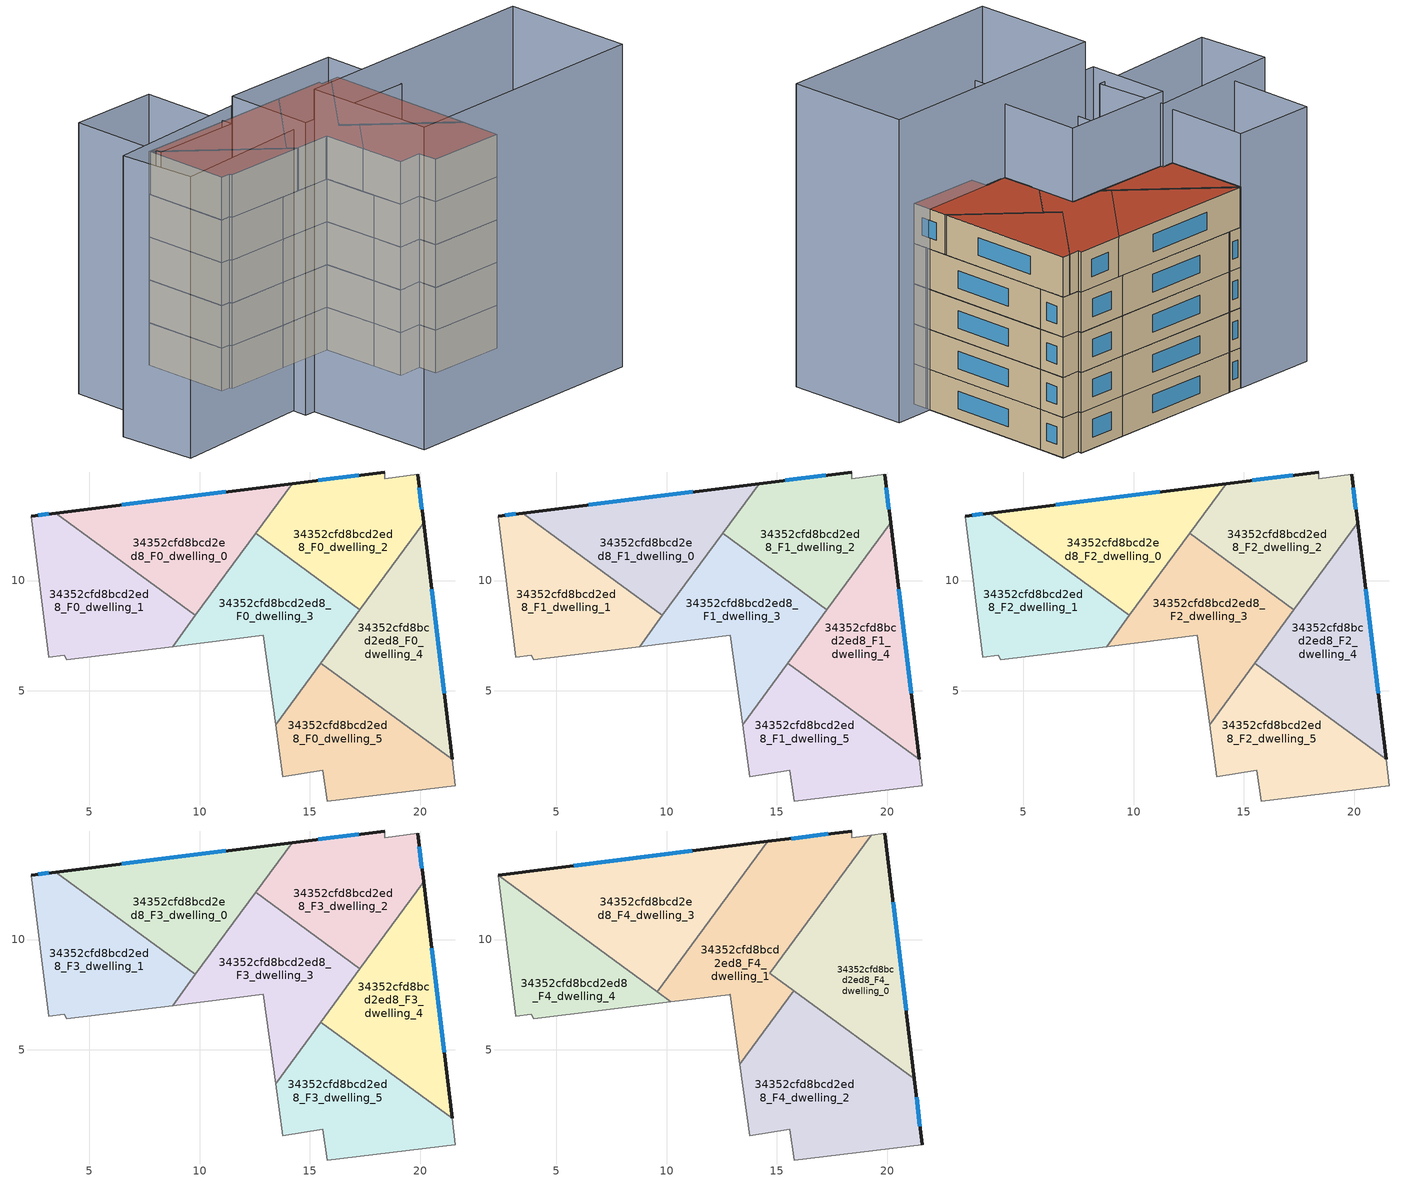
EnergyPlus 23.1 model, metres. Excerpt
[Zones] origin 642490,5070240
34352cfd8bcd2ed8_F0_dwelling_0
 floor ground (EU_floor_Construction): 9.81,8.42 14.19,14.4 3.47,13.06 z0
 wall outside (EU_wall_Construction): 3.47,13.06 14.19,14.4 z0:3
 wall to 34352cfd8bcd2ed8_F0_dwelling_1 (EU_wall_Construction): 9.81,8.42 3.47,13.06 z0:3
 wall to 34352cfd8bcd2ed8_F0_dwelling_3 (EU_wall_Construction): 12.54,12.15 9.81,8.42 z0:3
 wall to 34352cfd8bcd2ed8_F0_dwelling_2 (EU_wall_Construction): 14.19,14.4 12.55,12.15 z0:3
 window (EU_Window_Construction): 6.48,13.44 11.19,14.02 z0.84:2.16
34352cfd8bcd2ed8_F0_dwelling_1
 floor ground (EU_floor_Construction): 8.78,7.01 9.81,8.42 3.47,13.06 2.37,12.92 3.17,6.52 3.87,6.62 3.97,6.42 z0
 wall outside (EU_wall_Construction): 2.37,12.92 3.47,13.06 z0:3
 wall adiabatic (EU_wall_Construction): 8.78,7.01 3.97,6.42 3.87,6.62 3.17,6.52 2.37,12.92 z0:3
 wall to 34352cfd8bcd2ed8_F0_dwelling_3 (EU_wall_Construction): 9.81,8.42 8.78,7.01 z0:3
 window (EU_Window_Construction): 2.68,12.96 3.17,13.02 z0.84:2.16
34352cfd8bcd2ed8_F0_dwelling_2
 floor ground (EU_floor_Construction): 17.27,8.69 20.15,12.62 19.88,14.82 18.38,14.62 18.38,14.92 14.19,14.4 12.55,12.15 z0
 wall outside (EU_wall_Construction): 14.19,14.4 18.38,14.92 / 19.88,14.82 20.15,12.62 z0:3
 wall to 34352cfd8bcd2ed8_F0_dwelling_3 (EU_wall_Construction): 17.27,8.69 12.55,12.15 z0:3
 wall adiabatic (EU_wall_Construction): 18.38,14.92 18.38,14.62 19.88,14.82 z0:3
 wall to 34352cfd8bcd2ed8_F0_dwelling_4 (EU_wall_Construction): 20.15,12.62 17.27,8.69 z0:3
 window (EU_Window_Construction): 15.37,14.55 17.21,14.77 / 19.96,14.21 20.07,13.24 z0.84:2.16
34352cfd8bcd2ed8_F0_dwelling_3
 floor ground (EU_floor_Construction): 13.44,3.47 17.27,8.69 12.55,12.15 8.78,7.01 12.88,7.52 z0
 wall adiabatic (EU_wall_Construction): 13.44,3.47 12.88,7.52 8.78,7.01 z0:3
 wall to 34352cfd8bcd2ed8_F0_dwelling_5 (EU_wall_Construction): 15.48,6.26 13.44,3.47 z0:3
 wall to 34352cfd8bcd2ed8_F0_dwelling_4 (EU_wall_Construction): 17.26,8.69 15.48,6.26 z0:3
34352cfd8bcd2ed8_F0_dwelling_4
 floor ground (EU_floor_Construction): 21.44,1.9 20.15,12.62 15.48,6.26 z0
 wall outside (EU_wall_Construction): 20.15,12.62 21.44,1.9 z0:3
 wall to 34352cfd8bcd2ed8_F0_dwelling_5 (EU_wall_Construction): 21.44,1.9 15.48,6.26 z0:3
 window (EU_Window_Construction): 20.51,9.62 21.08,4.9 z0.84:2.16
34352cfd8bcd2ed8_F0_dwelling_5
 floor ground (EU_floor_Construction): 21.58,0.71 21.44,1.9 15.48,6.26 13.44,3.47 13.78,1.11 15.58,1.41 15.78,0.01 z0
 wall adiabatic (EU_wall_Construction): 21.44,1.9 21.58,0.71 15.78,0.01 15.58,1.41 13.78,1.11 13.44,3.47 z0:3
34352cfd8bcd2ed8_F1_dwelling_0
 floor to 34352cfd8bcd2ed8_F0_dwelling_0 (EU_floor_Construction): 9.81,8.42 14.19,14.4 3.47,13.06 z3
 wall outside (EU_wall_Construction): 3.47,13.06 14.19,14.4 z3:6
 wall to 34352cfd8bcd2ed8_F1_dwelling_1 (EU_wall_Construction): 9.81,8.42 3.47,13.06 z3:6
 wall to 34352cfd8bcd2ed8_F1_dwelling_3 (EU_wall_Construction): 12.54,12.15 9.81,8.42 z3:6
 wall to 34352cfd8bcd2ed8_F1_dwelling_2 (EU_wall_Construction): 14.19,14.4 12.55,12.15 z3:6
 window (EU_Window_Construction): 6.48,13.44 11.19,14.02 z3.84:5.16
34352cfd8bcd2ed8_F1_dwelling_1
 floor to 34352cfd8bcd2ed8_F0_dwelling_1 (EU_floor_Construction): 8.78,7.01 9.81,8.42 3.47,13.06 2.37,12.92 3.17,6.52 3.87,6.62 3.97,6.42 z3
 wall outside (EU_wall_Construction): 2.37,12.92 3.47,13.06 z3:6
 wall adiabatic (EU_wall_Construction): 8.78,7.01 3.97,6.42 3.87,6.62 3.17,6.52 2.37,12.92 z3:6
 wall to 34352cfd8bcd2ed8_F1_dwelling_3 (EU_wall_Construction): 9.81,8.42 8.78,7.01 z3:6
 window (EU_Window_Construction): 2.68,12.96 3.17,13.02 z3.84:5.16
34352cfd8bcd2ed8_F1_dwelling_2
 floor to 34352cfd8bcd2ed8_F0_dwelling_2 (EU_floor_Construction): 17.27,8.69 20.15,12.62 19.88,14.82 18.38,14.62 18.38,14.92 14.19,14.4 12.55,12.15 z3
 wall outside (EU_wall_Construction): 14.19,14.4 18.38,14.92 / 19.88,14.82 20.15,12.62 z3:6
 wall to 34352cfd8bcd2ed8_F1_dwelling_3 (EU_wall_Construction): 17.27,8.69 12.55,12.15 z3:6
 wall adiabatic (EU_wall_Construction): 18.38,14.92 18.38,14.62 19.88,14.82 z3:6
 wall to 34352cfd8bcd2ed8_F1_dwelling_4 (EU_wall_Construction): 20.15,12.62 17.27,8.69 z3:6
 window (EU_Window_Construction): 15.37,14.55 17.21,14.77 / 19.96,14.21 20.07,13.24 z3.84:5.16
34352cfd8bcd2ed8_F1_dwelling_3
 floor to 34352cfd8bcd2ed8_F0_dwelling_3 (EU_floor_Construction): 13.44,3.47 17.27,8.69 12.55,12.15 8.78,7.01 12.88,7.52 z3
 wall adiabatic (EU_wall_Construction): 13.44,3.47 12.88,7.52 8.78,7.01 z3:6
 wall to 34352cfd8bcd2ed8_F1_dwelling_5 (EU_wall_Construction): 15.48,6.26 13.44,3.47 z3:6
 wall to 34352cfd8bcd2ed8_F1_dwelling_4 (EU_wall_Construction): 17.26,8.69 15.48,6.26 z3:6
34352cfd8bcd2ed8_F1_dwelling_4
 floor to 34352cfd8bcd2ed8_F0_dwelling_4 (EU_floor_Construction): 21.44,1.9 20.15,12.62 15.48,6.26 z3
 wall outside (EU_wall_Construction): 20.15,12.62 21.44,1.9 z3:6
 wall to 34352cfd8bcd2ed8_F1_dwelling_5 (EU_wall_Construction): 21.44,1.9 15.48,6.26 z3:6
 window (EU_Window_Construction): 20.51,9.62 21.08,4.9 z3.84:5.16
34352cfd8bcd2ed8_F1_dwelling_5
 floor to 34352cfd8bcd2ed8_F0_dwelling_5 (EU_floor_Construction): 21.58,0.71 21.44,1.9 15.48,6.26 13.44,3.47 13.78,1.11 15.58,1.41 15.78,0.01 z3
 wall adiabatic (EU_wall_Construction): 21.44,1.9 21.58,0.71 15.78,0.01 15.58,1.41 13.78,1.11 13.44,3.47 z3:6
34352cfd8bcd2ed8_F2_dwelling_0
 floor to 34352cfd8bcd2ed8_F1_dwelling_0 (EU_floor_Construction): 9.81,8.42 14.19,14.4 3.47,13.06 z6
 wall outside (EU_wall_Construction): 3.47,13.06 14.19,14.4 z6:9
 wall to 34352cfd8bcd2ed8_F2_dwelling_1 (EU_wall_Construction): 9.81,8.42 3.47,13.06 z6:9
 wall to 34352cfd8bcd2ed8_F2_dwelling_3 (EU_wall_Construction): 12.54,12.15 9.81,8.42 z6:9
 wall to 34352cfd8bcd2ed8_F2_dwelling_2 (EU_wall_Construction): 14.19,14.4 12.55,12.15 z6:9
 window (EU_Window_Construction): 6.48,13.44 11.19,14.02 z6.84:8.16
34352cfd8bcd2ed8_F2_dwelling_1
 floor to 34352cfd8bcd2ed8_F1_dwelling_1 (EU_floor_Construction): 8.78,7.01 9.81,8.42 3.47,13.06 2.37,12.92 3.17,6.52 3.87,6.62 3.97,6.42 z6
 wall outside (EU_wall_Construction): 2.37,12.92 3.47,13.06 z6:9
 wall adiabatic (EU_wall_Construction): 8.78,7.01 3.97,6.42 3.87,6.62 3.17,6.52 2.37,12.92 z6:9
 wall to 34352cfd8bcd2ed8_F2_dwelling_3 (EU_wall_Construction): 9.81,8.42 8.78,7.01 z6:9
 window (EU_Window_Construction): 2.68,12.96 3.17,13.02 z6.84:8.16
34352cfd8bcd2ed8_F2_dwelling_2
 floor to 34352cfd8bcd2ed8_F1_dwelling_2 (EU_floor_Construction): 17.27,8.69 20.15,12.62 19.88,14.82 18.38,14.62 18.38,14.92 14.19,14.4 12.55,12.15 z6
 wall outside (EU_wall_Construction): 14.19,14.4 18.38,14.92 / 19.88,14.82 20.15,12.62 z6:9
 wall to 34352cfd8bcd2ed8_F2_dwelling_3 (EU_wall_Construction): 17.27,8.69 12.55,12.15 z6:9
 wall adiabatic (EU_wall_Construction): 18.38,14.92 18.38,14.62 19.88,14.82 z6:9
 wall to 34352cfd8bcd2ed8_F2_dwelling_4 (EU_wall_Construction): 20.15,12.62 17.27,8.69 z6:9
 window (EU_Window_Construction): 15.37,14.55 17.21,14.77 / 19.96,14.21 20.07,13.24 z6.84:8.16
34352cfd8bcd2ed8_F2_dwelling_3
 floor to 34352cfd8bcd2ed8_F1_dwelling_3 (EU_floor_Construction): 13.44,3.47 17.27,8.69 12.55,12.15 8.78,7.01 12.88,7.52 z6
 wall adiabatic (EU_wall_Construction): 13.44,3.47 12.88,7.52 8.78,7.01 z6:9
 wall to 34352cfd8bcd2ed8_F2_dwelling_5 (EU_wall_Construction): 15.48,6.26 13.44,3.47 z6:9
 wall to 34352cfd8bcd2ed8_F2_dwelling_4 (EU_wall_Construction): 17.26,8.69 15.48,6.26 z6:9
34352cfd8bcd2ed8_F2_dwelling_4
 floor to 34352cfd8bcd2ed8_F1_dwelling_4 (EU_floor_Construction): 21.44,1.9 20.15,12.62 15.48,6.26 z6
 wall outside (EU_wall_Construction): 20.15,12.62 21.44,1.9 z6:9
 wall to 34352cfd8bcd2ed8_F2_dwelling_5 (EU_wall_Construction): 21.44,1.9 15.48,6.26 z6:9
 window (EU_Window_Construction): 20.51,9.62 21.08,4.9 z6.84:8.16
34352cfd8bcd2ed8_F2_dwelling_5
 floor to 34352cfd8bcd2ed8_F1_dwelling_5 (EU_floor_Construction): 21.58,0.71 21.44,1.9 15.48,6.26 13.44,3.47 13.78,1.11 15.58,1.41 15.78,0.01 z6
 wall adiabatic (EU_wall_Construction): 21.44,1.9 21.58,0.71 15.78,0.01 15.58,1.41 13.78,1.11 13.44,3.47 z6:9
34352cfd8bcd2ed8_F3_dwelling_0
 floor to 34352cfd8bcd2ed8_F2_dwelling_0 (EU_floor_Construction): 9.81,8.42 14.19,14.4 3.47,13.06 z9
 wall outside (EU_wall_Construction): 3.47,13.06 14.19,14.4 z9:12
 wall to 34352cfd8bcd2ed8_F3_dwelling_1 (EU_wall_Construction): 9.81,8.42 3.47,13.06 z9:12
 wall to 34352cfd8bcd2ed8_F3_dwelling_3 (EU_wall_Construction): 12.54,12.15 9.81,8.42 z9:12
 wall to 34352cfd8bcd2ed8_F3_dwelling_2 (EU_wall_Construction): 14.19,14.4 12.55,12.15 z9:12
 window (EU_Window_Construction): 6.48,13.44 11.19,14.02 z9.84:11.16
34352cfd8bcd2ed8_F3_dwelling_1
 floor to 34352cfd8bcd2ed8_F2_dwelling_1 (EU_floor_Construction): 8.78,7.01 9.81,8.42 3.47,13.06 2.37,12.92 3.17,6.52 3.87,6.62 3.97,6.42 z9
 wall outside (EU_wall_Construction): 2.37,12.92 3.47,13.06 z9:12
 wall adiabatic (EU_wall_Construction): 8.78,7.01 3.97,6.42 3.87,6.62 3.17,6.52 2.37,12.92 z9:12
 wall to 34352cfd8bcd2ed8_F3_dwelling_3 (EU_wall_Construction): 9.81,8.42 8.78,7.01 z9:12
 window (EU_Window_Construction): 2.68,12.96 3.17,13.02 z9.84:11.16
34352cfd8bcd2ed8_F3_dwelling_2
 floor to 34352cfd8bcd2ed8_F2_dwelling_2 (EU_floor_Construction): 17.27,8.69 20.15,12.62 19.88,14.82 18.38,14.62 18.38,14.92 14.19,14.4 12.55,12.15 z9
 wall outside (EU_wall_Construction): 14.19,14.4 18.38,14.92 / 19.88,14.82 20.15,12.62 z9:12
 wall to 34352cfd8bcd2ed8_F3_dwelling_3 (EU_wall_Construction): 17.27,8.69 12.55,12.15 z9:12
 wall adiabatic (EU_wall_Construction): 18.38,14.92 18.38,14.62 19.88,14.82 z9:12
 wall to 34352cfd8bcd2ed8_F3_dwelling_4 (EU_wall_Construction): 20.15,12.62 17.27,8.69 z9:12
 window (EU_Window_Construction): 15.37,14.55 17.21,14.77 / 19.96,14.21 20.07,13.24 z9.84:11.16
34352cfd8bcd2ed8_F3_dwelling_3
 floor to 34352cfd8bcd2ed8_F2_dwelling_3 (EU_floor_Construction): 13.44,3.47 17.27,8.69 12.55,12.15 8.78,7.01 12.88,7.52 z9
 wall adiabatic (EU_wall_Construction): 13.44,3.47 12.88,7.52 8.78,7.01 z9:12
 wall to 34352cfd8bcd2ed8_F3_dwelling_5 (EU_wall_Construction): 15.48,6.26 13.44,3.47 z9:12
 wall to 34352cfd8bcd2ed8_F3_dwelling_4 (EU_wall_Construction): 17.26,8.69 15.48,6.26 z9:12
34352cfd8bcd2ed8_F3_dwelling_4
 floor to 34352cfd8bcd2ed8_F2_dwelling_4 (EU_floor_Construction): 21.44,1.9 20.15,12.62 15.48,6.26 z9
 wall outside (EU_wall_Construction): 20.15,12.62 21.44,1.9 z9:12
 wall to 34352cfd8bcd2ed8_F3_dwelling_5 (EU_wall_Construction): 21.44,1.9 15.48,6.26 z9:12
 window (EU_Window_Construction): 20.51,9.62 21.08,4.9 z9.84:11.16
34352cfd8bcd2ed8_F3_dwelling_5
 floor to 34352cfd8bcd2ed8_F2_dwelling_5 (EU_floor_Construction): 21.58,0.71 21.44,1.9 15.48,6.26 13.44,3.47 13.78,1.11 15.58,1.41 15.78,0.01 z9
 wall adiabatic (EU_wall_Construction): 21.44,1.9 21.58,0.71 15.78,0.01 15.58,1.41 13.78,1.11 13.44,3.47 z9:12
34352cfd8bcd2ed8_F4_dwelling_0
 floor to 34352cfd8bcd2ed8_F3_dwelling_4 (EU_floor_Construction): 21.22,3.69 20.15,12.62 16.26,7.32 z12
 floor to 34352cfd8bcd2ed8_F3_dwelling_3 (EU_floor_Construction): 16.26,7.32 17.26,8.69 15.68,9.85 14.68,8.48 z12
 floor to 34352cfd8bcd2ed8_F3_dwelling_2 (EU_floor_Construction): 17.26,8.69 20.15,12.62 19.88,14.82 19.27,14.74 15.68,9.85 z12
 wall outside (EU_wall_Construction): 19.88,14.82 21.22,3.69 z12:15
 wall adiabatic (EU_wall_Construction): 19.27,14.74 19.88,14.82 z12:15
 wall to 34352cfd8bcd2ed8_F4_dwelling_1 (EU_wall_Construction): 15.76,7.69 14.68,8.48 19.27,14.74 z12:15
 wall to 34352cfd8bcd2ed8_F4_dwelling_2 (EU_wall_Construction): 21.22,3.69 15.76,7.69 z12:15
 window (EU_Window_Construction): 20.26,11.7 20.85,6.81 z12.84:14.16
 roof outside (EU_roof_Construction): 19.88,14.82 21.22,3.69 14.68,8.48 19.27,14.74 z15
34352cfd8bcd2ed8_F4_dwelling_1
 floor to 34352cfd8bcd2ed8_F3_dwelling_3 (EU_floor_Construction): 13.32,4.36 15.76,7.69 14.68,8.48 15.68,9.85 12.77,11.98 9.58,7.63 10.19,7.19 12.88,7.52 z12
 floor to 34352cfd8bcd2ed8_F3_dwelling_2 (EU_floor_Construction): 15.68,9.85 19.27,14.74 18.38,14.62 18.38,14.92 14.58,14.45 12.77,11.98 z12
 wall outside (EU_wall_Construction): 14.58,14.45 18.38,14.92 z12:15
 wall adiabatic (EU_wall_Construction): 13.32,4.36 12.88,7.47 12.88,7.52 12.83,7.51 10.19,7.18 / 18.38,14.92 18.38,14.62 19.27,14.74 z12:15
 wall to 34352cfd8bcd2ed8_F4_dwelling_2 (EU_wall_Construction): 15.76,7.69 13.32,4.36 z12:15
 wall to 34352cfd8bcd2ed8_F4_dwelling_3 (EU_wall_Construction): 9.58,7.63 14.58,14.45 z12:15
 wall to 34352cfd8bcd2ed8_F4_dwelling_4 (EU_wall_Construction): 10.19,7.18 9.58,7.63 z12:15
 window (EU_Window_Construction): 15.65,14.58 17.32,14.79 z12.84:14.16
 roof outside (EU_roof_Construction): 19.27,14.74 14.68,8.48 15.76,7.69 13.32,4.36 12.88,7.47 12.88,7.52 12.83,7.51 10.19,7.18 9.58,7.63 14.58,14.45 18.38,14.92 18.38,14.62 z15
34352cfd8bcd2ed8_F4_dwelling_2
 floor to 34352cfd8bcd2ed8_F3_dwelling_5 (EU_floor_Construction): 21.58,0.71 21.44,1.9 15.48,6.26 13.44,3.47 13.78,1.11 15.58,1.41 15.78,0.01 z12
 floor to 34352cfd8bcd2ed8_F3_dwelling_4 (EU_floor_Construction): 21.44,1.9 21.22,3.69 16.26,7.32 15.48,6.26 z12
 floor to 34352cfd8bcd2ed8_F3_dwelling_3 (EU_floor_Construction): 13.44,3.47 16.26,7.32 15.76,7.69 13.32,4.36 z12
 wall outside (EU_wall_Construction): 21.22,3.69 21.58,0.71 z12:15
 wall adiabatic (EU_wall_Construction): 21.58,0.71 15.78,0.01 15.58,1.41 13.78,1.11 13.32,4.36 z12:15
 window (EU_Window_Construction): 21.32,2.85 21.48,1.54 z12.84:14.16
 roof outside (EU_roof_Construction): 21.22,3.69 21.58,0.71 15.78,0.01 15.58,1.41 13.78,1.11 13.32,4.36 15.76,7.69 z15
34352cfd8bcd2ed8_F4_dwelling_3
 floor to 34352cfd8bcd2ed8_F3_dwelling_0 (EU_floor_Construction): 9.81,8.42 14.19,14.4 3.48,13.06 z12
 floor to 34352cfd8bcd2ed8_F3_dwelling_1 (EU_floor_Construction): 9.36,7.79 9.81,8.42 3.48,13.06 2.37,12.92 2.37,12.91 z12
 floor to 34352cfd8bcd2ed8_F3_dwelling_3 (EU_floor_Construction): 9.58,7.63 12.77,11.98 12.55,12.15 9.36,7.79 z12
 floor to 34352cfd8bcd2ed8_F3_dwelling_2 (EU_floor_Construction): 12.77,11.98 14.58,14.45 14.19,14.4 12.55,12.15 z12
 wall outside (EU_wall_Construction): 2.37,12.92 14.58,14.45 z12:15
 wall adiabatic (EU_wall_Construction): 2.37,12.91 2.37,12.92 z12:15
 wall to 34352cfd8bcd2ed8_F4_dwelling_4 (EU_wall_Construction): 9.58,7.63 2.37,12.91 z12:15
 window (EU_Window_Construction): 5.79,13.35 11.16,14.02 z12.84:14.16
 roof outside (EU_roof_Construction): 14.58,14.45 9.58,7.63 2.37,12.91 2.37,12.92 z15
34352cfd8bcd2ed8_F4_dwelling_4
 floor to 34352cfd8bcd2ed8_F3_dwelling_1 (EU_floor_Construction): 8.78,7.01 9.36,7.79 2.37,12.91 3.17,6.52 3.87,6.62 3.97,6.42 z12
 floor to 34352cfd8bcd2ed8_F3_dwelling_3 (EU_floor_Construction): 10.19,7.19 9.36,7.79 8.78,7.01 z12
 wall adiabatic (EU_wall_Construction): 10.19,7.18 3.97,6.42 3.87,6.62 3.17,6.52 2.37,12.91 z12:15
 roof outside (EU_roof_Construction): 10.19,7.18 3.97,6.42 3.87,6.62 3.17,6.52 2.37,12.91 z15
shading: 6.18,1.26 7.67,-9.39 z0:17.3; 25.78,-6.9 6.89,-9.5 / 6.89,-9.5 5.57,0.03 / 5.57,0.03 24.47,2.64 / 24.47,2.64 25.78,-6.9 z0:22.6; 5.17,1.11 -5.64,-0.88 / -5.64,-0.88 -6.67,4.7 / -6.67,4.7 4.14,6.7 / 4.14,6.7 5.17,1.11 z0:19.7; 3.97,6.42 12.98,7.53 / 12.98,7.53 13.79,1.04 / 13.79,1.04 4.77,-0.07 / 4.77,-0.07 3.97,6.42 z0:20.5; -3.34,4.82 -4.23,12.13 / -4.23,12.13 2.38,12.94 / 2.38,12.94 3.28,5.63 / 3.28,5.63 -3.34,4.82 z0:19
[Building]
EU S2 Campaign: North Axis=0; Terrain=City; Solar Distribution=FullExterior
[Site:Location]
Lyon-Bron: Latitude=45.75; Longitude=5; Time Zone=1; Elevation=198
[SizingPeriod:WeatherFileDays]
AnnualSizingPeriod: Begin Month=1; Begin Day of Month=1; End Month=12; End Day of Month=31; Day of Week for Start Day=Monday; Use Weather File Daylight Saving Period=No; Use Weather File Rain and Snow Indicators=No
[MATERIAL]
EU_InternalMass_Material: Roughness=MediumRough; Thickness=0.1; Conductivity=1; Density=1800; Specific Heat=900; Thermal Absorptance=0.9; Solar Absorptance=0.7; Visible Absorptance=0.7
[MATERIAL:NOMASS] Roughness=MediumRough; Thermal Absorptance=0.9; Solar Absorptance=0.7; Visible Absorptance=0.7
Name | Thermal Resistance
EU_wall_NoMass | 0.776494
EU_roof_NoMass | 0.486893
EU_floor_NoMass | 0.421597
[WINDOWMATERIAL:SIMPLEGLAZINGSYSTEM]
EU_Window_SimpleGlazing: UFactor=4.24961; Solar Heat Gain Coefficient=0.83; Visible Transmittance=0.83
[CONSTRUCTION]
EU_wall_Construction: EU_wall_NoMass
EU_roof_Construction: EU_roof_NoMass
EU_floor_Construction: EU_floor_NoMass
EU_InternalMass_Construction: EU_InternalMass_Material
EU_Window_Construction: EU_Window_SimpleGlazing
[ZONE] Type=1; Multiplier=1; Ceiling Height=autocalculate; Floor Area=autocalculate; Part of Total Floor Area=Yes
Name | Volume
34352cfd8bcd2ed8_F0_dwelling_0; 34352cfd8bcd2ed8_F1_dwelling_0; 34352cfd8bcd2ed8_F2_dwelling_0; 34352cfd8bcd2ed8_F3_dwelling_0 | 87.3787
34352cfd8bcd2ed8_F4_dwelling_0 | 104.856
34352cfd8bcd2ed8_F0_dwelling_1; 34352cfd8bcd2ed8_F1_dwelling_1; 34352cfd8bcd2ed8_F2_dwelling_1; 34352cfd8bcd2ed8_F3_dwelling_1 | 87.3713
34352cfd8bcd2ed8_F4_dwelling_1 | 113.621
34352cfd8bcd2ed8_F0_dwelling_2; 34352cfd8bcd2ed8_F1_dwelling_2; 34352cfd8bcd2ed8_F2_dwelling_2; 34352cfd8bcd2ed8_F3_dwelling_2 | 87.3582
34352cfd8bcd2ed8_F4_dwelling_2 | 122.402
34352cfd8bcd2ed8_F0_dwelling_3; 34352cfd8bcd2ed8_F1_dwelling_3; 34352cfd8bcd2ed8_F2_dwelling_3; 34352cfd8bcd2ed8_F3_dwelling_3 | 87.3596
34352cfd8bcd2ed8_F4_dwelling_3 | 113.617
34352cfd8bcd2ed8_F0_dwelling_4; 34352cfd8bcd2ed8_F1_dwelling_4; 34352cfd8bcd2ed8_F2_dwelling_4; 34352cfd8bcd2ed8_F3_dwelling_4 | 87.3691
34352cfd8bcd2ed8_F4_dwelling_4 | 69.7017
34352cfd8bcd2ed8_F0_dwelling_5; 34352cfd8bcd2ed8_F1_dwelling_5; 34352cfd8bcd2ed8_F2_dwelling_5; 34352cfd8bcd2ed8_F3_dwelling_5 | 87.3574
[INTERNALMASS] Construction=EU_InternalMass_Construction
Name | Zone or ZoneList | Surface Area
34352cfd8bcd2ed8_F0_dwelling_0_EU_InternalMass | 34352cfd8bcd2ed8_F0_dwelling_0 | 29.1258
34352cfd8bcd2ed8_F0_dwelling_1_EU_InternalMass | 34352cfd8bcd2ed8_F0_dwelling_1 | 29.1239
34352cfd8bcd2ed8_F0_dwelling_2_EU_InternalMass | 34352cfd8bcd2ed8_F0_dwelling_2 | 29.1197
34352cfd8bcd2ed8_F0_dwelling_3_EU_InternalMass | 34352cfd8bcd2ed8_F0_dwelling_3 | 29.12
34352cfd8bcd2ed8_F0_dwelling_4_EU_InternalMass | 34352cfd8bcd2ed8_F0_dwelling_4 | 29.1231
34352cfd8bcd2ed8_F0_dwelling_5_EU_InternalMass | 34352cfd8bcd2ed8_F0_dwelling_5 | 29.1193
34352cfd8bcd2ed8_F1_dwelling_0_EU_InternalMass | 34352cfd8bcd2ed8_F1_dwelling_0 | 29.1258
34352cfd8bcd2ed8_F1_dwelling_1_EU_InternalMass | 34352cfd8bcd2ed8_F1_dwelling_1 | 29.1239
34352cfd8bcd2ed8_F1_dwelling_2_EU_InternalMass | 34352cfd8bcd2ed8_F1_dwelling_2 | 29.1197
34352cfd8bcd2ed8_F1_dwelling_3_EU_InternalMass | 34352cfd8bcd2ed8_F1_dwelling_3 | 29.12
34352cfd8bcd2ed8_F1_dwelling_4_EU_InternalMass | 34352cfd8bcd2ed8_F1_dwelling_4 | 29.1231
34352cfd8bcd2ed8_F1_dwelling_5_EU_InternalMass | 34352cfd8bcd2ed8_F1_dwelling_5 | 29.1193
34352cfd8bcd2ed8_F2_dwelling_0_EU_InternalMass | 34352cfd8bcd2ed8_F2_dwelling_0 | 29.1258
34352cfd8bcd2ed8_F2_dwelling_1_EU_InternalMass | 34352cfd8bcd2ed8_F2_dwelling_1 | 29.1239
34352cfd8bcd2ed8_F2_dwelling_2_EU_InternalMass | 34352cfd8bcd2ed8_F2_dwelling_2 | 29.1197
34352cfd8bcd2ed8_F2_dwelling_3_EU_InternalMass | 34352cfd8bcd2ed8_F2_dwelling_3 | 29.12
34352cfd8bcd2ed8_F2_dwelling_4_EU_InternalMass | 34352cfd8bcd2ed8_F2_dwelling_4 | 29.1231
34352cfd8bcd2ed8_F2_dwelling_5_EU_InternalMass | 34352cfd8bcd2ed8_F2_dwelling_5 | 29.1193
34352cfd8bcd2ed8_F3_dwelling_0_EU_InternalMass | 34352cfd8bcd2ed8_F3_dwelling_0 | 29.1258
34352cfd8bcd2ed8_F3_dwelling_1_EU_InternalMass | 34352cfd8bcd2ed8_F3_dwelling_1 | 29.1239
34352cfd8bcd2ed8_F3_dwelling_2_EU_InternalMass | 34352cfd8bcd2ed8_F3_dwelling_2 | 29.1197
34352cfd8bcd2ed8_F3_dwelling_3_EU_InternalMass | 34352cfd8bcd2ed8_F3_dwelling_3 | 29.12
34352cfd8bcd2ed8_F3_dwelling_4_EU_InternalMass | 34352cfd8bcd2ed8_F3_dwelling_4 | 29.1231
34352cfd8bcd2ed8_F3_dwelling_5_EU_InternalMass | 34352cfd8bcd2ed8_F3_dwelling_5 | 29.1193
34352cfd8bcd2ed8_F4_dwelling_0_EU_InternalMass | 34352cfd8bcd2ed8_F4_dwelling_0 | 34.9529
34352cfd8bcd2ed8_F4_dwelling_1_EU_InternalMass | 34352cfd8bcd2ed8_F4_dwelling_1 | 37.8738
34352cfd8bcd2ed8_F4_dwelling_2_EU_InternalMass | 34352cfd8bcd2ed8_F4_dwelling_2 | 40.8009
34352cfd8bcd2ed8_F4_dwelling_3_EU_InternalMass | 34352cfd8bcd2ed8_F4_dwelling_3 | 37.8726
34352cfd8bcd2ed8_F4_dwelling_4_EU_InternalMass | 34352cfd8bcd2ed8_F4_dwelling_4 | 23.2335
[OTHEREQUIPMENT] Fuel Type=Electricity; Design Level Calculation Method=Watts/Area; Power per Zone Floor Area=1; Fraction Latent=0; Fraction Radiant=0; Fraction Lost=0; Carbon Dioxide Generation Rate=0; EndUse Subcategory=EU_Step8_InternalGains
Name | Zone or ZoneList or Space or SpaceList | Schedule
EU_Step8_InternalGain_34352cfd8bcd2ed8_F0_dwelling_0_f000 | 34352cfd8bcd2ed8_F0_dwelling_0 | EU_Step8_GainSchedule_34352cfd8bcd2ed8_F0_dwelling_0_f000
EU_Step8_InternalGain_34352cfd8bcd2ed8_F0_dwelling_1_f000 | 34352cfd8bcd2ed8_F0_dwelling_1 | EU_Step8_GainSchedule_34352cfd8bcd2ed8_F0_dwelling_1_f000
EU_Step8_InternalGain_34352cfd8bcd2ed8_F0_dwelling_2_f000 | 34352cfd8bcd2ed8_F0_dwelling_2 | EU_Step8_GainSchedule_34352cfd8bcd2ed8_F0_dwelling_2_f000
EU_Step8_InternalGain_34352cfd8bcd2ed8_F0_dwelling_3_f000 | 34352cfd8bcd2ed8_F0_dwelling_3 | EU_Step8_GainSchedule_34352cfd8bcd2ed8_F0_dwelling_3_f000
EU_Step8_InternalGain_34352cfd8bcd2ed8_F0_dwelling_4_f000 | 34352cfd8bcd2ed8_F0_dwelling_4 | EU_Step8_GainSchedule_34352cfd8bcd2ed8_F0_dwelling_4_f000
EU_Step8_InternalGain_34352cfd8bcd2ed8_F0_dwelling_5_f000 | 34352cfd8bcd2ed8_F0_dwelling_5 | EU_Step8_GainSchedule_34352cfd8bcd2ed8_F0_dwelling_5_f000
EU_Step8_InternalGain_34352cfd8bcd2ed8_F1_dwelling_0_f000 | 34352cfd8bcd2ed8_F1_dwelling_0 | EU_Step8_GainSchedule_34352cfd8bcd2ed8_F1_dwelling_0_f000
EU_Step8_InternalGain_34352cfd8bcd2ed8_F1_dwelling_1_f000 | 34352cfd8bcd2ed8_F1_dwelling_1 | EU_Step8_GainSchedule_34352cfd8bcd2ed8_F1_dwelling_1_f000
EU_Step8_InternalGain_34352cfd8bcd2ed8_F1_dwelling_2_f000 | 34352cfd8bcd2ed8_F1_dwelling_2 | EU_Step8_GainSchedule_34352cfd8bcd2ed8_F1_dwelling_2_f000
EU_Step8_InternalGain_34352cfd8bcd2ed8_F1_dwelling_3_f000 | 34352cfd8bcd2ed8_F1_dwelling_3 | EU_Step8_GainSchedule_34352cfd8bcd2ed8_F1_dwelling_3_f000
EU_Step8_InternalGain_34352cfd8bcd2ed8_F1_dwelling_4_f000 | 34352cfd8bcd2ed8_F1_dwelling_4 | EU_Step8_GainSchedule_34352cfd8bcd2ed8_F1_dwelling_4_f000
EU_Step8_InternalGain_34352cfd8bcd2ed8_F1_dwelling_5_f000 | 34352cfd8bcd2ed8_F1_dwelling_5 | EU_Step8_GainSchedule_34352cfd8bcd2ed8_F1_dwelling_5_f000
EU_Step8_InternalGain_34352cfd8bcd2ed8_F2_dwelling_0_f000 | 34352cfd8bcd2ed8_F2_dwelling_0 | EU_Step8_GainSchedule_34352cfd8bcd2ed8_F2_dwelling_0_f000
EU_Step8_InternalGain_34352cfd8bcd2ed8_F2_dwelling_1_f000 | 34352cfd8bcd2ed8_F2_dwelling_1 | EU_Step8_GainSchedule_34352cfd8bcd2ed8_F2_dwelling_1_f000
EU_Step8_InternalGain_34352cfd8bcd2ed8_F2_dwelling_2_f000 | 34352cfd8bcd2ed8_F2_dwelling_2 | EU_Step8_GainSchedule_34352cfd8bcd2ed8_F2_dwelling_2_f000
EU_Step8_InternalGain_34352cfd8bcd2ed8_F2_dwelling_3_f000 | 34352cfd8bcd2ed8_F2_dwelling_3 | EU_Step8_GainSchedule_34352cfd8bcd2ed8_F2_dwelling_3_f000
EU_Step8_InternalGain_34352cfd8bcd2ed8_F2_dwelling_4_f000 | 34352cfd8bcd2ed8_F2_dwelling_4 | EU_Step8_GainSchedule_34352cfd8bcd2ed8_F2_dwelling_4_f000
EU_Step8_InternalGain_34352cfd8bcd2ed8_F2_dwelling_5_f000 | 34352cfd8bcd2ed8_F2_dwelling_5 | EU_Step8_GainSchedule_34352cfd8bcd2ed8_F2_dwelling_5_f000
EU_Step8_InternalGain_34352cfd8bcd2ed8_F3_dwelling_0_f000 | 34352cfd8bcd2ed8_F3_dwelling_0 | EU_Step8_GainSchedule_34352cfd8bcd2ed8_F3_dwelling_0_f000
EU_Step8_InternalGain_34352cfd8bcd2ed8_F3_dwelling_1_f000 | 34352cfd8bcd2ed8_F3_dwelling_1 | EU_Step8_GainSchedule_34352cfd8bcd2ed8_F3_dwelling_1_f000
EU_Step8_InternalGain_34352cfd8bcd2ed8_F3_dwelling_2_f000 | 34352cfd8bcd2ed8_F3_dwelling_2 | EU_Step8_GainSchedule_34352cfd8bcd2ed8_F3_dwelling_2_f000
EU_Step8_InternalGain_34352cfd8bcd2ed8_F3_dwelling_3_f000 | 34352cfd8bcd2ed8_F3_dwelling_3 | EU_Step8_GainSchedule_34352cfd8bcd2ed8_F3_dwelling_3_f000
EU_Step8_InternalGain_34352cfd8bcd2ed8_F3_dwelling_4_f000 | 34352cfd8bcd2ed8_F3_dwelling_4 | EU_Step8_GainSchedule_34352cfd8bcd2ed8_F3_dwelling_4_f000
EU_Step8_InternalGain_34352cfd8bcd2ed8_F3_dwelling_5_f000 | 34352cfd8bcd2ed8_F3_dwelling_5 | EU_Step8_GainSchedule_34352cfd8bcd2ed8_F3_dwelling_5_f000
EU_Step8_InternalGain_34352cfd8bcd2ed8_F4_dwelling_0_f000 | 34352cfd8bcd2ed8_F4_dwelling_0 | EU_Step8_GainSchedule_34352cfd8bcd2ed8_F4_dwelling_0_f000
EU_Step8_InternalGain_34352cfd8bcd2ed8_F4_dwelling_1_f000 | 34352cfd8bcd2ed8_F4_dwelling_1 | EU_Step8_GainSchedule_34352cfd8bcd2ed8_F4_dwelling_1_f000
EU_Step8_InternalGain_34352cfd8bcd2ed8_F4_dwelling_2_f000 | 34352cfd8bcd2ed8_F4_dwelling_2 | EU_Step8_GainSchedule_34352cfd8bcd2ed8_F4_dwelling_2_f000
EU_Step8_InternalGain_34352cfd8bcd2ed8_F4_dwelling_3_f000 | 34352cfd8bcd2ed8_F4_dwelling_3 | EU_Step8_GainSchedule_34352cfd8bcd2ed8_F4_dwelling_3_f000
EU_Step8_InternalGain_34352cfd8bcd2ed8_F4_dwelling_4_f000 | 34352cfd8bcd2ed8_F4_dwelling_4 | EU_Step8_GainSchedule_34352cfd8bcd2ed8_F4_dwelling_4_f000
[ZONEVENTILATION:DESIGNFLOWRATE] Schedule=EU_AlwaysOn; Design Flow Rate Calculation Method=AirChanges/Hour; Air Changes per Hour=0.693814; Ventilation Type=Natural; Fan Pressure Rise=0; Fan Total Efficiency=1; Constant Term Coefficient=1; Temperature Term Coefficient=0; Velocity Term Coefficient=0; Velocity Squared Term Coefficient=0; Minimum Indoor Temperature=-100; Maximum Indoor Temperature=100; Delta Temperature=-100; Minimum Outdoor Temperature=-100; Maximum Outdoor Temperature=100; Maximum Wind Speed=40
Name | Zone or ZoneList or Space or SpaceList
EU_ConstantAir_34352cfd8bcd2ed8_F0_dwelling_0 | 34352cfd8bcd2ed8_F0_dwelling_0
EU_ConstantAir_34352cfd8bcd2ed8_F0_dwelling_1 | 34352cfd8bcd2ed8_F0_dwelling_1
EU_ConstantAir_34352cfd8bcd2ed8_F0_dwelling_2 | 34352cfd8bcd2ed8_F0_dwelling_2
EU_ConstantAir_34352cfd8bcd2ed8_F0_dwelling_3 | 34352cfd8bcd2ed8_F0_dwelling_3
EU_ConstantAir_34352cfd8bcd2ed8_F0_dwelling_4 | 34352cfd8bcd2ed8_F0_dwelling_4
EU_ConstantAir_34352cfd8bcd2ed8_F0_dwelling_5 | 34352cfd8bcd2ed8_F0_dwelling_5
EU_ConstantAir_34352cfd8bcd2ed8_F1_dwelling_0 | 34352cfd8bcd2ed8_F1_dwelling_0
EU_ConstantAir_34352cfd8bcd2ed8_F1_dwelling_1 | 34352cfd8bcd2ed8_F1_dwelling_1
EU_ConstantAir_34352cfd8bcd2ed8_F1_dwelling_2 | 34352cfd8bcd2ed8_F1_dwelling_2
EU_ConstantAir_34352cfd8bcd2ed8_F1_dwelling_3 | 34352cfd8bcd2ed8_F1_dwelling_3
EU_ConstantAir_34352cfd8bcd2ed8_F1_dwelling_4 | 34352cfd8bcd2ed8_F1_dwelling_4
EU_ConstantAir_34352cfd8bcd2ed8_F1_dwelling_5 | 34352cfd8bcd2ed8_F1_dwelling_5
EU_ConstantAir_34352cfd8bcd2ed8_F2_dwelling_0 | 34352cfd8bcd2ed8_F2_dwelling_0
EU_ConstantAir_34352cfd8bcd2ed8_F2_dwelling_1 | 34352cfd8bcd2ed8_F2_dwelling_1
EU_ConstantAir_34352cfd8bcd2ed8_F2_dwelling_2 | 34352cfd8bcd2ed8_F2_dwelling_2
EU_ConstantAir_34352cfd8bcd2ed8_F2_dwelling_3 | 34352cfd8bcd2ed8_F2_dwelling_3
EU_ConstantAir_34352cfd8bcd2ed8_F2_dwelling_4 | 34352cfd8bcd2ed8_F2_dwelling_4
EU_ConstantAir_34352cfd8bcd2ed8_F2_dwelling_5 | 34352cfd8bcd2ed8_F2_dwelling_5
EU_ConstantAir_34352cfd8bcd2ed8_F3_dwelling_0 | 34352cfd8bcd2ed8_F3_dwelling_0
EU_ConstantAir_34352cfd8bcd2ed8_F3_dwelling_1 | 34352cfd8bcd2ed8_F3_dwelling_1
EU_ConstantAir_34352cfd8bcd2ed8_F3_dwelling_2 | 34352cfd8bcd2ed8_F3_dwelling_2
EU_ConstantAir_34352cfd8bcd2ed8_F3_dwelling_3 | 34352cfd8bcd2ed8_F3_dwelling_3
EU_ConstantAir_34352cfd8bcd2ed8_F3_dwelling_4 | 34352cfd8bcd2ed8_F3_dwelling_4
EU_ConstantAir_34352cfd8bcd2ed8_F3_dwelling_5 | 34352cfd8bcd2ed8_F3_dwelling_5
EU_ConstantAir_34352cfd8bcd2ed8_F4_dwelling_0 | 34352cfd8bcd2ed8_F4_dwelling_0
EU_ConstantAir_34352cfd8bcd2ed8_F4_dwelling_1 | 34352cfd8bcd2ed8_F4_dwelling_1
EU_ConstantAir_34352cfd8bcd2ed8_F4_dwelling_2 | 34352cfd8bcd2ed8_F4_dwelling_2
EU_ConstantAir_34352cfd8bcd2ed8_F4_dwelling_3 | 34352cfd8bcd2ed8_F4_dwelling_3
EU_ConstantAir_34352cfd8bcd2ed8_F4_dwelling_4 | 34352cfd8bcd2ed8_F4_dwelling_4
[HVACTEMPLATE:THERMOSTAT] Constant Heating Setpoint=20; Constant Cooling Setpoint=50
EU_HeatOnly_34352cfd8bcd2ed8_F0_dwelling_0; EU_HeatOnly_34352cfd8bcd2ed8_F0_dwelling_1; EU_HeatOnly_34352cfd8bcd2ed8_F0_dwelling_2; EU_HeatOnly_34352cfd8bcd2ed8_F0_dwelling_3; EU_HeatOnly_34352cfd8bcd2ed8_F0_dwelling_4; EU_HeatOnly_34352cfd8bcd2ed8_F0_dwelling_5; EU_HeatOnly_34352cfd8bcd2ed8_F1_dwelling_0; EU_HeatOnly_34352cfd8bcd2ed8_F1_dwelling_1; EU_HeatOnly_34352cfd8bcd2ed8_F1_dwelling_2; EU_HeatOnly_34352cfd8bcd2ed8_F1_dwelling_3; EU_HeatOnly_34352cfd8bcd2ed8_F1_dwelling_4; EU_HeatOnly_34352cfd8bcd2ed8_F1_dwelling_5; EU_HeatOnly_34352cfd8bcd2ed8_F2_dwelling_0; EU_HeatOnly_34352cfd8bcd2ed8_F2_dwelling_1; EU_HeatOnly_34352cfd8bcd2ed8_F2_dwelling_2; EU_HeatOnly_34352cfd8bcd2ed8_F2_dwelling_3; EU_HeatOnly_34352cfd8bcd2ed8_F2_dwelling_4; EU_HeatOnly_34352cfd8bcd2ed8_F2_dwelling_5; EU_HeatOnly_34352cfd8bcd2ed8_F3_dwelling_0; EU_HeatOnly_34352cfd8bcd2ed8_F3_dwelling_1; EU_HeatOnly_34352cfd8bcd2ed8_F3_dwelling_2; EU_HeatOnly_34352cfd8bcd2ed8_F3_dwelling_3; EU_HeatOnly_34352cfd8bcd2ed8_F3_dwelling_4; EU_HeatOnly_34352cfd8bcd2ed8_F3_dwelling_5; EU_HeatOnly_34352cfd8bcd2ed8_F4_dwelling_0; EU_HeatOnly_34352cfd8bcd2ed8_F4_dwelling_1; EU_HeatOnly_34352cfd8bcd2ed8_F4_dwelling_2; EU_HeatOnly_34352cfd8bcd2ed8_F4_dwelling_3; EU_HeatOnly_34352cfd8bcd2ed8_F4_dwelling_4
[HVACTEMPLATE:ZONE:IDEALLOADSAIRSYSTEM] System Availability Schedule=EU_AlwaysOn; Maximum Heating Supply Air Temperature=50; Minimum Cooling Supply Air Temperature=13; Maximum Heating Supply Air Humidity Ratio=0.0156; Minimum Cooling Supply Air Humidity Ratio=0.0077; Heating Limit=NoLimit; Cooling Limit=NoLimit; Heating Availability Schedule=EU_AlwaysOn; Cooling Availability Schedule=EU_CoolingOff; Dehumidification Control Type=ConstantSensibleHeatRatio; Cooling Sensible Heat Ratio=0.7; Dehumidification Setpoint=60; Humidification Control Type=None; Humidification Setpoint=30; Outdoor Air Method=None; Outdoor Air Flow Rate per Person=0.00944; Outdoor Air Flow Rate per Zone Floor Area=0; Outdoor Air Flow Rate per Zone=0; Demand Controlled Ventilation Type=None; Outdoor Air Economizer Type=NoEconomizer; Heat Recovery Type=None; Sensible Heat Recovery Effectiveness=0.7; Latent Heat Recovery Effectiveness=0.65
Name | Template Thermostat
34352cfd8bcd2ed8_F0_dwelling_0 | EU_HeatOnly_34352cfd8bcd2ed8_F0_dwelling_0
34352cfd8bcd2ed8_F0_dwelling_1 | EU_HeatOnly_34352cfd8bcd2ed8_F0_dwelling_1
34352cfd8bcd2ed8_F0_dwelling_2 | EU_HeatOnly_34352cfd8bcd2ed8_F0_dwelling_2
34352cfd8bcd2ed8_F0_dwelling_3 | EU_HeatOnly_34352cfd8bcd2ed8_F0_dwelling_3
34352cfd8bcd2ed8_F0_dwelling_4 | EU_HeatOnly_34352cfd8bcd2ed8_F0_dwelling_4
34352cfd8bcd2ed8_F0_dwelling_5 | EU_HeatOnly_34352cfd8bcd2ed8_F0_dwelling_5
34352cfd8bcd2ed8_F1_dwelling_0 | EU_HeatOnly_34352cfd8bcd2ed8_F1_dwelling_0
34352cfd8bcd2ed8_F1_dwelling_1 | EU_HeatOnly_34352cfd8bcd2ed8_F1_dwelling_1
34352cfd8bcd2ed8_F1_dwelling_2 | EU_HeatOnly_34352cfd8bcd2ed8_F1_dwelling_2
34352cfd8bcd2ed8_F1_dwelling_3 | EU_HeatOnly_34352cfd8bcd2ed8_F1_dwelling_3
34352cfd8bcd2ed8_F1_dwelling_4 | EU_HeatOnly_34352cfd8bcd2ed8_F1_dwelling_4
34352cfd8bcd2ed8_F1_dwelling_5 | EU_HeatOnly_34352cfd8bcd2ed8_F1_dwelling_5
34352cfd8bcd2ed8_F2_dwelling_0 | EU_HeatOnly_34352cfd8bcd2ed8_F2_dwelling_0
34352cfd8bcd2ed8_F2_dwelling_1 | EU_HeatOnly_34352cfd8bcd2ed8_F2_dwelling_1
34352cfd8bcd2ed8_F2_dwelling_2 | EU_HeatOnly_34352cfd8bcd2ed8_F2_dwelling_2
34352cfd8bcd2ed8_F2_dwelling_3 | EU_HeatOnly_34352cfd8bcd2ed8_F2_dwelling_3
34352cfd8bcd2ed8_F2_dwelling_4 | EU_HeatOnly_34352cfd8bcd2ed8_F2_dwelling_4
34352cfd8bcd2ed8_F2_dwelling_5 | EU_HeatOnly_34352cfd8bcd2ed8_F2_dwelling_5
34352cfd8bcd2ed8_F3_dwelling_0 | EU_HeatOnly_34352cfd8bcd2ed8_F3_dwelling_0
34352cfd8bcd2ed8_F3_dwelling_1 | EU_HeatOnly_34352cfd8bcd2ed8_F3_dwelling_1
34352cfd8bcd2ed8_F3_dwelling_2 | EU_HeatOnly_34352cfd8bcd2ed8_F3_dwelling_2
34352cfd8bcd2ed8_F3_dwelling_3 | EU_HeatOnly_34352cfd8bcd2ed8_F3_dwelling_3
34352cfd8bcd2ed8_F3_dwelling_4 | EU_HeatOnly_34352cfd8bcd2ed8_F3_dwelling_4
34352cfd8bcd2ed8_F3_dwelling_5 | EU_HeatOnly_34352cfd8bcd2ed8_F3_dwelling_5
34352cfd8bcd2ed8_F4_dwelling_0 | EU_HeatOnly_34352cfd8bcd2ed8_F4_dwelling_0
34352cfd8bcd2ed8_F4_dwelling_1 | EU_HeatOnly_34352cfd8bcd2ed8_F4_dwelling_1
34352cfd8bcd2ed8_F4_dwelling_2 | EU_HeatOnly_34352cfd8bcd2ed8_F4_dwelling_2
34352cfd8bcd2ed8_F4_dwelling_3 | EU_HeatOnly_34352cfd8bcd2ed8_F4_dwelling_3
34352cfd8bcd2ed8_F4_dwelling_4 | EU_HeatOnly_34352cfd8bcd2ed8_F4_dwelling_4
[SIZING:ZONE] Zone Cooling Design Supply Air Temperature Input Method=SupplyAirTemperature; Zone Cooling Design Supply Air Temperature=13; Zone Heating Design Supply Air Temperature Input Method=SupplyAirTemperature; Zone Heating Design Supply Air Temperature=50; Zone Cooling Design Supply Air Humidity Ratio=0.008; Zone Heating Design Supply Air Humidity Ratio=0.008; Cooling Design Air Flow Method=DesignDay; Cooling Design Air Flow Rate=0; Cooling Minimum Air Flow per Zone Floor Area=0.000762; Cooling Minimum Air Flow=0; Cooling Minimum Air Flow Fraction=0.2; Heating Design Air Flow Method=DesignDay; Heating Design Air Flow Rate=0; Heating Maximum Air Flow per Zone Floor Area=0.002032; Heating Maximum Air Flow=0.141576; Heating Maximum Air Flow Fraction=0.3; Account for Dedicated Outdoor Air System=No; Dedicated Outdoor Air System Control Strategy=NeutralSupplyAir; Dedicated Outdoor Air Low Setpoint Temperature for Design=autosize; Dedicated Outdoor Air High Setpoint Temperature for Design=autosize; Zone Load Sizing Method=Sensible Load Only No Latent Load; Zone Latent Cooling Design Supply Air Humidity Ratio Input Method=HumidityRatioDifference; Zone Cooling Design Supply Air Humidity Ratio Difference=0.005; Zone Latent Heating Design Supply Air Humidity Ratio Input Method=HumidityRatioDifference; Zone Humidification Design Supply Air Humidity Ratio Difference=0.005
34352cfd8bcd2ed8_F0_dwelling_0; 34352cfd8bcd2ed8_F0_dwelling_1; 34352cfd8bcd2ed8_F0_dwelling_2; 34352cfd8bcd2ed8_F0_dwelling_3; 34352cfd8bcd2ed8_F0_dwelling_4; 34352cfd8bcd2ed8_F0_dwelling_5; 34352cfd8bcd2ed8_F1_dwelling_0; 34352cfd8bcd2ed8_F1_dwelling_1; 34352cfd8bcd2ed8_F1_dwelling_2; 34352cfd8bcd2ed8_F1_dwelling_3; 34352cfd8bcd2ed8_F1_dwelling_4; 34352cfd8bcd2ed8_F1_dwelling_5; 34352cfd8bcd2ed8_F2_dwelling_0; 34352cfd8bcd2ed8_F2_dwelling_1; 34352cfd8bcd2ed8_F2_dwelling_2; 34352cfd8bcd2ed8_F2_dwelling_3; 34352cfd8bcd2ed8_F2_dwelling_4; 34352cfd8bcd2ed8_F2_dwelling_5; 34352cfd8bcd2ed8_F3_dwelling_0; 34352cfd8bcd2ed8_F3_dwelling_1; 34352cfd8bcd2ed8_F3_dwelling_2; 34352cfd8bcd2ed8_F3_dwelling_3; 34352cfd8bcd2ed8_F3_dwelling_4; 34352cfd8bcd2ed8_F3_dwelling_5; 34352cfd8bcd2ed8_F4_dwelling_0; 34352cfd8bcd2ed8_F4_dwelling_1; 34352cfd8bcd2ed8_F4_dwelling_2; 34352cfd8bcd2ed8_F4_dwelling_3; 34352cfd8bcd2ed8_F4_dwelling_4
[SCHEDULE:CONSTANT]
Name | Hourly Value
EU_AlwaysOn | 1
EU_CoolingOff | 0
[SCHEDULE:FILE] Column Number=1; Rows to Skip at Top=0; Number of Hours of Data=8760; Column Separator=Comma; Interpolate to Timestep=No; Minutes per Item=60; Adjust Schedule for Daylight Savings=Yes
Name | File
EU_Step8_GainSchedule_34352cfd8bcd2ed8_F0_dwelling_0_f000 | ../../schedules/34352cfd8bcd2ed8/34352cfd8bcd2ed8_F0_dwelling_0_f000_gain.csv
EU_Step8_GainSchedule_34352cfd8bcd2ed8_F0_dwelling_1_f000 | ../../schedules/34352cfd8bcd2ed8/34352cfd8bcd2ed8_F0_dwelling_1_f000_gain.csv
EU_Step8_GainSchedule_34352cfd8bcd2ed8_F0_dwelling_2_f000 | ../../schedules/34352cfd8bcd2ed8/34352cfd8bcd2ed8_F0_dwelling_2_f000_gain.csv
EU_Step8_GainSchedule_34352cfd8bcd2ed8_F0_dwelling_3_f000 | ../../schedules/34352cfd8bcd2ed8/34352cfd8bcd2ed8_F0_dwelling_3_f000_gain.csv
EU_Step8_GainSchedule_34352cfd8bcd2ed8_F0_dwelling_4_f000 | ../../schedules/34352cfd8bcd2ed8/34352cfd8bcd2ed8_F0_dwelling_4_f000_gain.csv
EU_Step8_GainSchedule_34352cfd8bcd2ed8_F0_dwelling_5_f000 | ../../schedules/34352cfd8bcd2ed8/34352cfd8bcd2ed8_F0_dwelling_5_f000_gain.csv
EU_Step8_GainSchedule_34352cfd8bcd2ed8_F1_dwelling_0_f000 | ../../schedules/34352cfd8bcd2ed8/34352cfd8bcd2ed8_F1_dwelling_0_f000_gain.csv
EU_Step8_GainSchedule_34352cfd8bcd2ed8_F1_dwelling_1_f000 | ../../schedules/34352cfd8bcd2ed8/34352cfd8bcd2ed8_F1_dwelling_1_f000_gain.csv
EU_Step8_GainSchedule_34352cfd8bcd2ed8_F1_dwelling_2_f000 | ../../schedules/34352cfd8bcd2ed8/34352cfd8bcd2ed8_F1_dwelling_2_f000_gain.csv
EU_Step8_GainSchedule_34352cfd8bcd2ed8_F1_dwelling_3_f000 | ../../schedules/34352cfd8bcd2ed8/34352cfd8bcd2ed8_F1_dwelling_3_f000_gain.csv
EU_Step8_GainSchedule_34352cfd8bcd2ed8_F1_dwelling_4_f000 | ../../schedules/34352cfd8bcd2ed8/34352cfd8bcd2ed8_F1_dwelling_4_f000_gain.csv
EU_Step8_GainSchedule_34352cfd8bcd2ed8_F1_dwelling_5_f000 | ../../schedules/34352cfd8bcd2ed8/34352cfd8bcd2ed8_F1_dwelling_5_f000_gain.csv
EU_Step8_GainSchedule_34352cfd8bcd2ed8_F2_dwelling_0_f000 | ../../schedules/34352cfd8bcd2ed8/34352cfd8bcd2ed8_F2_dwelling_0_f000_gain.csv
EU_Step8_GainSchedule_34352cfd8bcd2ed8_F2_dwelling_1_f000 | ../../schedules/34352cfd8bcd2ed8/34352cfd8bcd2ed8_F2_dwelling_1_f000_gain.csv
EU_Step8_GainSchedule_34352cfd8bcd2ed8_F2_dwelling_2_f000 | ../../schedules/34352cfd8bcd2ed8/34352cfd8bcd2ed8_F2_dwelling_2_f000_gain.csv
EU_Step8_GainSchedule_34352cfd8bcd2ed8_F2_dwelling_3_f000 | ../../schedules/34352cfd8bcd2ed8/34352cfd8bcd2ed8_F2_dwelling_3_f000_gain.csv
EU_Step8_GainSchedule_34352cfd8bcd2ed8_F2_dwelling_4_f000 | ../../schedules/34352cfd8bcd2ed8/34352cfd8bcd2ed8_F2_dwelling_4_f000_gain.csv
EU_Step8_GainSchedule_34352cfd8bcd2ed8_F2_dwelling_5_f000 | ../../schedules/34352cfd8bcd2ed8/34352cfd8bcd2ed8_F2_dwelling_5_f000_gain.csv
EU_Step8_GainSchedule_34352cfd8bcd2ed8_F3_dwelling_0_f000 | ../../schedules/34352cfd8bcd2ed8/34352cfd8bcd2ed8_F3_dwelling_0_f000_gain.csv
EU_Step8_GainSchedule_34352cfd8bcd2ed8_F3_dwelling_1_f000 | ../../schedules/34352cfd8bcd2ed8/34352cfd8bcd2ed8_F3_dwelling_1_f000_gain.csv
EU_Step8_GainSchedule_34352cfd8bcd2ed8_F3_dwelling_2_f000 | ../../schedules/34352cfd8bcd2ed8/34352cfd8bcd2ed8_F3_dwelling_2_f000_gain.csv
EU_Step8_GainSchedule_34352cfd8bcd2ed8_F3_dwelling_3_f000 | ../../schedules/34352cfd8bcd2ed8/34352cfd8bcd2ed8_F3_dwelling_3_f000_gain.csv
EU_Step8_GainSchedule_34352cfd8bcd2ed8_F3_dwelling_4_f000 | ../../schedules/34352cfd8bcd2ed8/34352cfd8bcd2ed8_F3_dwelling_4_f000_gain.csv
EU_Step8_GainSchedule_34352cfd8bcd2ed8_F3_dwelling_5_f000 | ../../schedules/34352cfd8bcd2ed8/34352cfd8bcd2ed8_F3_dwelling_5_f000_gain.csv
EU_Step8_GainSchedule_34352cfd8bcd2ed8_F4_dwelling_0_f000 | ../../schedules/34352cfd8bcd2ed8/34352cfd8bcd2ed8_F4_dwelling_0_f000_gain.csv
EU_Step8_GainSchedule_34352cfd8bcd2ed8_F4_dwelling_1_f000 | ../../schedules/34352cfd8bcd2ed8/34352cfd8bcd2ed8_F4_dwelling_1_f000_gain.csv
EU_Step8_GainSchedule_34352cfd8bcd2ed8_F4_dwelling_2_f000 | ../../schedules/34352cfd8bcd2ed8/34352cfd8bcd2ed8_F4_dwelling_2_f000_gain.csv
EU_Step8_GainSchedule_34352cfd8bcd2ed8_F4_dwelling_3_f000 | ../../schedules/34352cfd8bcd2ed8/34352cfd8bcd2ed8_F4_dwelling_3_f000_gain.csv
EU_Step8_GainSchedule_34352cfd8bcd2ed8_F4_dwelling_4_f000 | ../../schedules/34352cfd8bcd2ed8/34352cfd8bcd2ed8_F4_dwelling_4_f000_gain.csv
